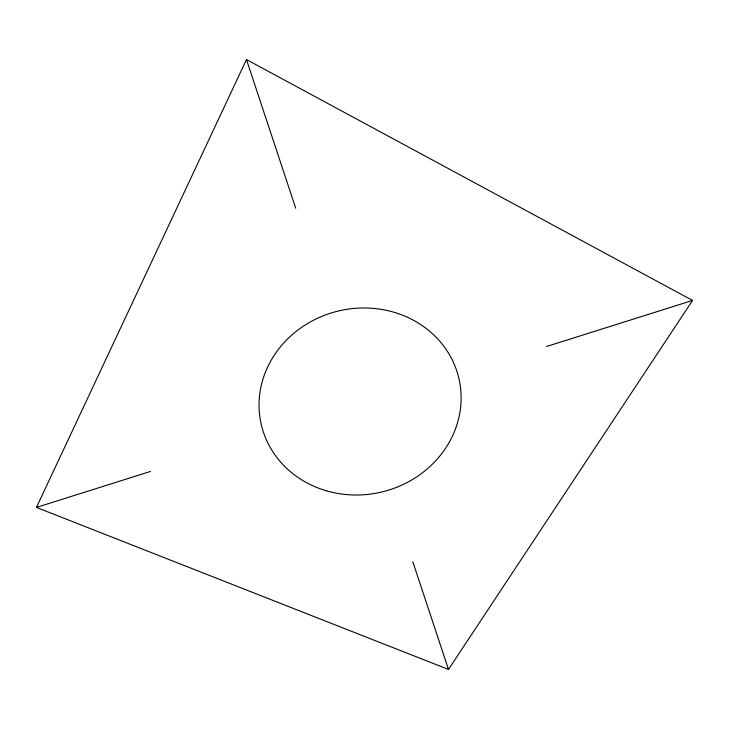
<?xml version="1.0" encoding="UTF-8"?>
<svg xmlns="http://www.w3.org/2000/svg" width="729" height="729" viewBox="0 0 729 729"><rect width="100%" height="100%" fill="white"/><g stroke="black" fill="none" stroke-linecap="round" stroke-linejoin="round"><path stroke-width="1.09" d="M36.45 507.411L246.475 59.559L692.55 300.439L448.49 669.441L36.45 507.411L150.557 471.417M546.559 346.494L692.55 300.439M246.475 59.559L295.728 208.266M412.842 561.822L448.49 669.441M326.337 490.781A101.468 93.057 -13.2 0 0 459.434 380.939A101.468 93.057 -13.2 0 0 294.461 332.77A101.468 93.057 -13.2 0 0 326.337 490.781"/></g></svg>
